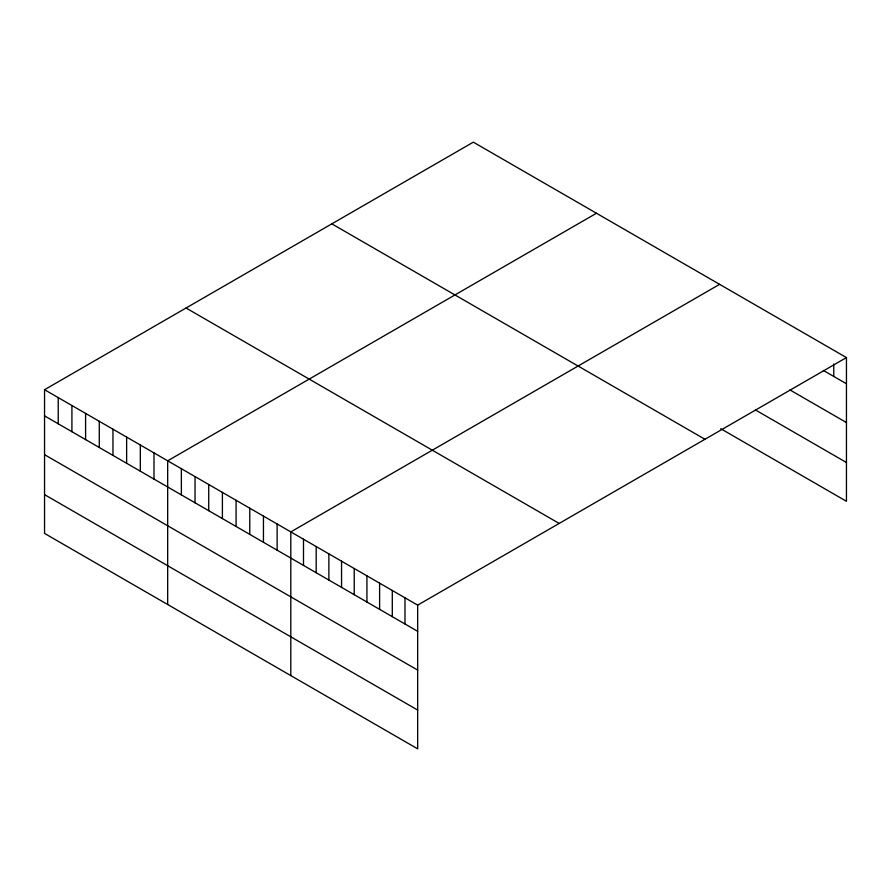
<?xml version="1.0" encoding="UTF-8"?>
<svg xmlns="http://www.w3.org/2000/svg" width="891" height="891" viewBox="0 0 891 891"><rect width="100%" height="100%" fill="white"/><g stroke="black" fill="none" stroke-linecap="round" stroke-linejoin="round"><path stroke-width="1.34" d="M846.45 357.581L417.667 605.134L417.667 748.841L44.55 533.419L44.55 389.712L473.333 142.159L846.45 357.581L846.45 501.288L720.741 428.705M596.458 213.25L167.675 460.803L167.675 604.51M719.594 284.34L290.811 531.894L290.811 675.601M823.384 370.444L846.45 383.765M789.938 389.924L846.45 422.546M755.345 409.905L846.45 462.507M331.831 223.853L704.948 439.274M186.052 308.019L559.169 523.44M44.55 389.712L417.667 605.134M44.55 415.897L417.667 631.318M44.55 454.677L417.667 670.099M44.55 494.639L417.667 710.06M833.764 364.04L833.764 376.436M404.982 597.805L404.982 623.99M392.296 590.488L392.296 616.672M379.611 583.159L379.611 609.344M366.925 575.831L366.925 602.026M354.239 568.514L354.239 594.698M341.554 561.185L341.554 587.369M328.868 553.868L328.868 580.052M316.182 546.539L316.182 572.724M303.497 539.211L303.497 565.395M277.123 523.997L277.123 550.181M263.446 516.089L263.446 542.274M249.77 508.193L249.77 534.377M236.082 500.296L236.082 526.481M222.405 492.4L222.405 518.584M208.728 484.504L208.728 510.688M195.04 476.596L195.04 502.78M181.363 468.699L181.363 494.884M153.998 452.906L153.998 479.091M140.321 445.01L140.321 471.194M126.633 437.102L126.633 463.287M112.957 429.206L112.957 455.39M99.28 421.309L99.28 447.494M85.592 413.413L85.592 439.597M71.915 405.516L71.915 431.701M58.227 397.609L58.227 423.793"/></g></svg>
